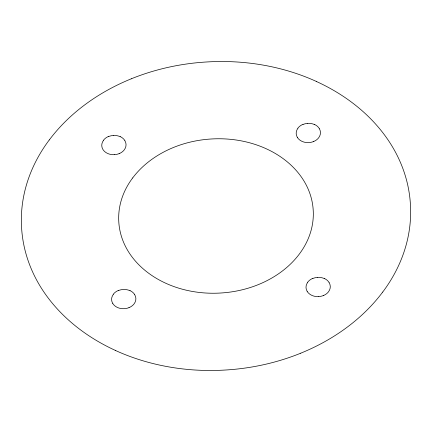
<?xml version="1.0" encoding="UTF-8"?>
<svg xmlns="http://www.w3.org/2000/svg" width="432" height="432" viewBox="0 0 432 432"><rect width="100%" height="100%" fill="white"/><g stroke="black" fill="none" stroke-linecap="round" stroke-linejoin="round"><path stroke-width="0.65" d="M297.383 137.425A12.118 9.601 -3.4 0 1 297.918 128.261M303.01 124.47A12.118 9.601 -3.4 0 1 307.692 123.417M297.346 137.398A12.215 9.677 -3.4 0 0 302.017 141.356A12.118 9.601 -3.4 0 0 308.912 142.582A12.118 9.601 -3.4 0 0 313.627 141.502M297.88 128.158A12.215 9.677 -3.4 0 1 302.999 124.335M319.259 128.547A12.118 9.601 -3.4 0 1 318.719 137.711A12.209 9.677 -3.4 0 1 313.594 141.529M307.724 123.385A12.118 9.601 -3.4 0 1 314.62 124.61M314.582 124.508A12.209 9.677 -3.4 0 1 319.253 128.471M114.502 154.667A12.123 9.601 -3.4 0 1 107.606 153.446A12.209 9.677 -3.4 0 1 102.935 149.488A12.123 9.601 -3.4 0 1 103.507 140.346M108.599 136.55A12.123 9.601 -3.4 0 1 113.281 135.502M103.464 140.249A12.209 9.677 -3.4 0 1 108.589 136.426M124.848 140.632A12.118 9.601 -3.4 0 1 124.308 149.801A12.209 9.677 -3.4 0 1 119.183 153.619M119.216 153.587A12.118 9.601 -3.4 0 1 114.539 154.64M113.314 135.475A12.118 9.601 -3.4 0 1 120.209 136.696M120.172 136.598A12.209 9.677 -3.4 0 1 124.843 140.557M318.746 296.59A12.118 9.601 -3.4 0 1 311.85 295.369A12.209 9.671 -3.4 0 1 307.179 291.411M307.211 291.433A12.118 9.601 -3.4 0 1 307.746 282.269M312.844 278.473A12.118 9.601 -3.4 0 1 317.52 277.425M307.714 282.172A12.209 9.671 -3.4 0 1 312.833 278.354M329.087 282.555A12.118 9.601 -3.4 0 1 328.552 291.724A12.209 9.671 -3.4 0 1 323.428 295.542M323.455 295.515A12.118 9.601 -3.4 0 1 318.778 296.563M317.552 277.398A12.118 9.601 -3.4 0 1 324.448 278.618M324.41 278.521A12.209 9.671 -3.4 0 1 329.087 282.485M112.795 303.523A12.123 9.607 -3.4 0 1 113.335 294.354M118.427 290.558A12.123 9.607 -3.4 0 1 123.109 289.51A12.118 9.601 -3.4 0 1 130.037 290.709M112.763 303.502A12.209 9.671 -3.4 0 0 117.434 307.46A12.123 9.607 -3.4 0 0 124.335 308.68A12.118 9.601 -3.4 0 0 129.044 307.606M113.297 294.262A12.209 9.671 -3.4 0 1 118.422 290.444M134.676 294.646A12.118 9.601 -3.4 0 1 134.141 303.809A12.209 9.671 -3.4 0 1 129.017 307.633M130 290.612A12.209 9.671 -3.4 0 1 134.671 294.575M49.297 139.914A193.936 153.657 -3.4 0 0 21.611 228.091A193.93 153.652 -3.4 0 0 40.705 287.086A195.34 154.769 -3.4 0 0 115.468 350.455M49.313 139.925A195.34 154.764 -3.4 0 1 131.279 78.808M131.274 78.802A193.941 153.657 -3.4 0 1 206.172 62.003A193.936 153.652 -3.4 0 1 316.543 81.529M316.532 81.545A195.34 154.769 -3.4 0 1 391.289 144.92A193.941 153.657 -3.4 0 1 410.389 203.915A193.93 153.652 -3.4 0 1 382.703 292.086M382.687 292.081A195.34 154.769 -3.4 0 1 300.726 353.192M300.726 353.198A193.936 153.652 -3.4 0 1 225.833 369.997A193.941 153.657 -3.4 0 1 115.457 350.471M132.646 177.957A96.968 76.826 -3.4 0 0 118.805 222.048A96.968 76.826 -3.4 0 0 128.353 251.543A97.67 77.382 -3.4 0 0 165.731 283.23A96.962 76.826 -3.4 0 0 220.914 292.999A96.973 76.831 -3.4 0 0 258.363 284.602A97.67 77.382 -3.4 0 0 299.344 254.043A96.968 76.826 -3.4 0 0 313.195 209.957A96.968 76.826 -3.4 0 0 303.647 180.457A97.67 77.382 -3.4 0 0 266.263 148.775A96.973 76.831 -3.4 0 0 211.081 139.001A96.962 76.826 -3.4 0 0 173.637 147.404A97.67 77.382 -3.4 0 0 132.656 177.962"/></g></svg>
